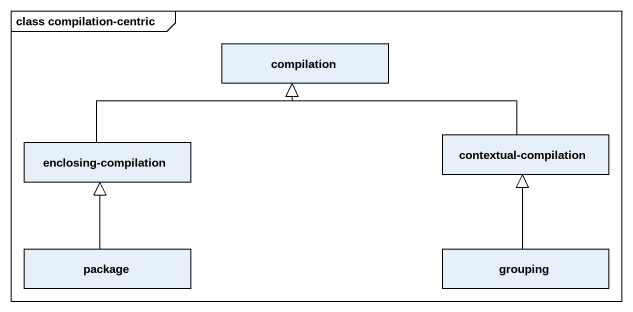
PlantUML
@startuml
mainframe class compilation-centric
hide circle
hide empty members
class compilation
class "contextual-compilation" as contextual_compilation
class "enclosing-compilation" as enclosing_compilation
class "package" as package_
class grouping
contextual_compilation -left-|> compilation
enclosing_compilation -right-|> compilation
package_ -up-|> enclosing_compilation
grouping -up-|> contextual_compilation
@enduml
